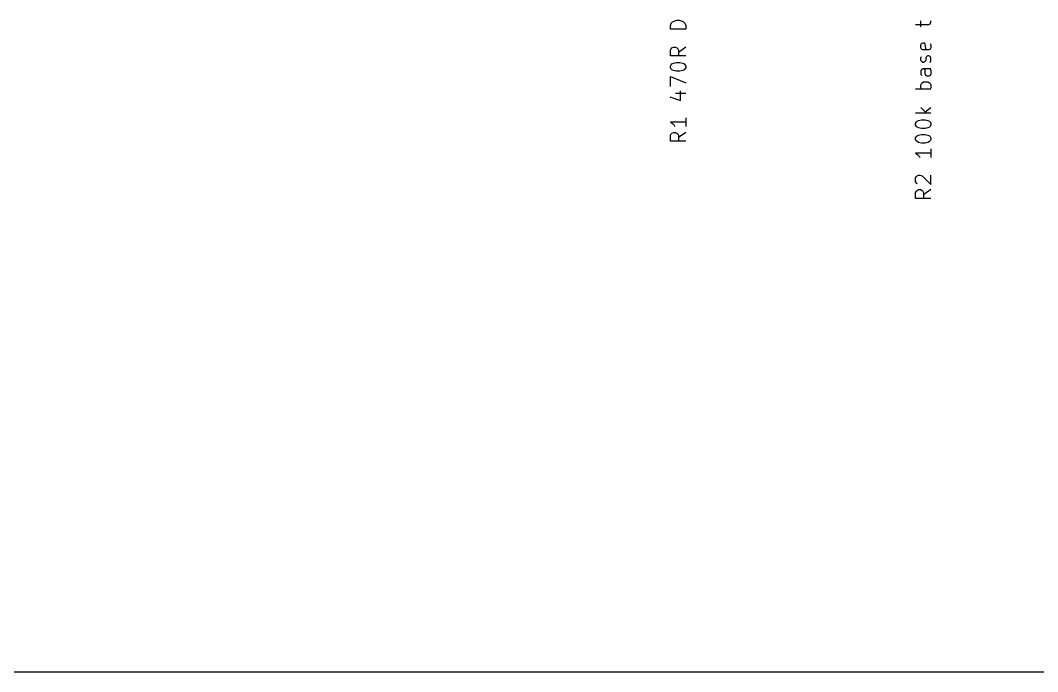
# Model space of a CAD drawing. Header units: millimetres. Extents: x 4 to 198, y -123 to 71.
# Drawn here: x 80.82 to 112.77, y -47.48 to -27.01 of the extents above; entities that cross this region are included whole.
import ezdxf

# ---------------------------------------------------------------- set-up
doc = ezdxf.new("R2010")
doc.units = ezdxf.units.MM
doc.layers.add('EDGE_CUTS', color=7, linetype='CONTINUOUS')
doc.layers.add('F_SILKSCREEN', color=7, linetype='CONTINUOUS')

msp = doc.modelspace()

# ---------------------------------------------------------------- linework, layer by layer
at = {"layer": 'EDGE_CUTS', "linetype": 'CONTINUOUS'}
msp.add_line((61.993244, -47.481603), (198.25, -47.481603), dxfattribs=at)
at = {"layer": 'F_SILKSCREEN', "linetype": 'CONTINUOUS'}
for p, q in [((101.235817, -27.172481), (101.258674, -27.10391)), ((101.258674, -27.10391), (101.304388, -27.058195)), ((101.304388, -27.058195), (101.350102, -27.035338)), ((101.350102, -27.035338), (101.441531, -27.012481)), ((101.441531, -27.012481), (101.510102, -27.012481)), ((101.510102, -27.012481), (101.601531, -27.035338)), ((101.601531, -27.035338), (101.647245, -27.058195)), ((101.647245, -27.058195), (101.69296, -27.10391)), ((101.69296, -27.10391), (101.715817, -27.172481)), ((108.935817, -27.14391), (109.347245, -27.14391)), ((109.095817, -27.212481), (109.095817, -27.029624)), ((109.347245, -27.14391), (109.39296, -27.121053)), ((109.39296, -27.121053), (109.415817, -27.075338)), ((109.415817, -27.075338), (109.415817, -27.029624)), ((101.235817, -27.286767), (101.235817, -27.172481)), ((101.715817, -27.286767), (101.235817, -27.286767)), ((101.715817, -27.172481), (101.715817, -27.286767)), ((109.095817, -27.78391), (109.118674, -27.738196)), ((109.095817, -27.875339), (109.095817, -27.78391)), ((109.118674, -27.738196), (109.164388, -27.715339)), ((109.164388, -27.715339), (109.210102, -27.715339)), ((109.210102, -27.715339), (109.255817, -27.94391)), ((109.39296, -27.738196), (109.415817, -27.78391)), ((109.415817, -27.78391), (109.415817, -27.875339)), ((101.235817, -27.949624), (101.258674, -27.903909)), ((101.235817, -28.132481), (101.235817, -27.949624)), ((101.258674, -27.903909), (101.281531, -27.881052)), ((101.281531, -27.881052), (101.327245, -27.858195)), ((101.327245, -27.858195), (101.395817, -27.858195)), ((101.395817, -27.858195), (101.441531, -27.881052)), ((101.441531, -27.881052), (101.464388, -27.903909)), ((101.464388, -27.903909), (101.487245, -27.949624)), ((101.715817, -27.858195), (101.487245, -28.018195)), ((101.487245, -27.949624), (101.487245, -28.132481)), ((109.118674, -27.921053), (109.095817, -27.875339)), ((109.164388, -27.94391), (109.118674, -27.921053)), ((109.347245, -27.94391), (109.164388, -27.94391)), ((109.39296, -27.921053), (109.347245, -27.94391)), ((109.415817, -27.875339), (109.39296, -27.921053)), ((101.715817, -28.132481), (101.235817, -28.132481)), ((101.235817, -28.452481), (101.258674, -28.406767)), ((101.258674, -28.406767), (101.281531, -28.38391)), ((101.281531, -28.38391), (101.327245, -28.361052)), ((101.327245, -28.361052), (101.418674, -28.338195)), ((101.418674, -28.338195), (101.53296, -28.338195)), ((101.53296, -28.338195), (101.624388, -28.361052)), ((101.624388, -28.361052), (101.670102, -28.38391)), ((101.670102, -28.38391), (101.69296, -28.406767)), ((101.69296, -28.406767), (101.715817, -28.452481)), ((109.095817, -28.195338), (109.118674, -28.149624)), ((109.095817, -28.26391), (109.095817, -28.195338)), ((109.118674, -28.309624), (109.095817, -28.26391)), ((109.164388, -28.332481), (109.118674, -28.309624)), ((109.187245, -28.332481), (109.164388, -28.332481)), ((109.23296, -28.309624), (109.187245, -28.332481)), ((109.255817, -28.26391), (109.23296, -28.309624)), ((109.278674, -28.149624), (109.255817, -28.195338)), ((109.255817, -28.195338), (109.255817, -28.26391)), ((109.324388, -28.126767), (109.278674, -28.149624)), ((109.347245, -28.126767), (109.324388, -28.126767)), ((109.39296, -28.149624), (109.347245, -28.126767)), ((109.415817, -28.195338), (109.39296, -28.149624)), ((109.39296, -28.332481), (109.415817, -28.286767)), ((109.415817, -28.286767), (109.415817, -28.195338)), ((101.235817, -28.498195), (101.235817, -28.452481)), ((101.258674, -28.54391), (101.235817, -28.498195)), ((101.281531, -28.566767), (101.258674, -28.54391)), ((101.327245, -28.589624), (101.281531, -28.566767)), ((101.418674, -28.612481), (101.327245, -28.589624)), ((101.53296, -28.612481), (101.418674, -28.612481)), ((101.624388, -28.589624), (101.53296, -28.612481)), ((101.670102, -28.566767), (101.624388, -28.589624)), ((101.69296, -28.54391), (101.670102, -28.566767)), ((101.715817, -28.498195), (101.69296, -28.54391)), ((101.715817, -28.452481), (101.715817, -28.498195)), ((109.118674, -28.561053), (109.095817, -28.606767)), ((109.095817, -28.606767), (109.095817, -28.698196)), ((109.095817, -28.698196), (109.118674, -28.74391)), ((109.164388, -28.538196), (109.118674, -28.561053)), ((109.415817, -28.538196), (109.164388, -28.538196)), ((109.23296, -28.58391), (109.210102, -28.538196)), ((109.23296, -28.698196), (109.23296, -28.58391)), ((109.255817, -28.74391), (109.23296, -28.698196)), ((109.301531, -28.766767), (109.255817, -28.74391)), ((109.39296, -28.74391), (109.347245, -28.766767)), ((109.39296, -28.538196), (109.415817, -28.58391)), ((109.415817, -28.698196), (109.39296, -28.74391)), ((109.415817, -28.58391), (109.415817, -28.698196)), ((101.235817, -29.092481), (101.235817, -28.772481)), ((101.235817, -28.772481), (101.715817, -28.978195)), ((109.095817, -29.041053), (109.118674, -28.995339)), ((109.095817, -29.132482), (109.095817, -29.041053)), ((109.118674, -28.995339), (109.141531, -28.972482)), ((109.141531, -28.972482), (109.187245, -28.949624)), ((109.187245, -28.949624), (109.324388, -28.949624)), ((109.347245, -28.766767), (109.301531, -28.766767)), ((109.324388, -28.949624), (109.370102, -28.972482)), ((109.370102, -28.972482), (109.39296, -28.995339)), ((109.39296, -28.995339), (109.415817, -29.041053)), ((109.415817, -29.041053), (109.415817, -29.132482)), ((101.395817, -29.298196), (101.715817, -29.298196)), ((101.555817, -29.526767), (101.555817, -29.229624)), ((109.415817, -29.178196), (108.935817, -29.178196)), ((109.118674, -29.178196), (109.095817, -29.132482)), ((109.415817, -29.132482), (109.39296, -29.178196)), ((101.21296, -29.412481), (101.555817, -29.526767)), ((109.415817, -29.932481), (108.935817, -29.932481)), ((109.095817, -29.749624), (109.278674, -29.932481)), ((109.23296, -29.886767), (109.415817, -29.749624)), ((101.715817, -30.212481), (101.235817, -30.212481)), ((101.235817, -30.212481), (101.304388, -30.258195)), ((101.304388, -30.258195), (101.350102, -30.30391)), ((101.350102, -30.30391), (101.37296, -30.349624)), ((101.715817, -30.075338), (101.715817, -30.349624)), ((108.935817, -30.252481), (108.958674, -30.206767)), ((108.935817, -30.298195), (108.935817, -30.252481)), ((108.958674, -30.34391), (108.935817, -30.298195)), ((108.958674, -30.206767), (108.981531, -30.18391)), ((108.981531, -30.366767), (108.958674, -30.34391)), ((108.981531, -30.18391), (109.027245, -30.161052)), ((109.027245, -30.161052), (109.118674, -30.138195)), ((109.118674, -30.138195), (109.23296, -30.138195)), ((109.23296, -30.138195), (109.324388, -30.161052)), ((109.324388, -30.161052), (109.370102, -30.18391)), ((109.370102, -30.18391), (109.39296, -30.206767)), ((109.39296, -30.34391), (109.370102, -30.366767)), ((109.39296, -30.206767), (109.415817, -30.252481)), ((109.415817, -30.298195), (109.39296, -30.34391)), ((109.415817, -30.252481), (109.415817, -30.298195)), ((101.235817, -30.62391), (101.258674, -30.578195)), ((101.235817, -30.806767), (101.235817, -30.62391)), ((101.258674, -30.578195), (101.281531, -30.555338)), ((101.281531, -30.555338), (101.327245, -30.532481)), ((101.327245, -30.532481), (101.395817, -30.532481)), ((101.395817, -30.532481), (101.441531, -30.555338)), ((101.441531, -30.555338), (101.464388, -30.578195)), ((101.464388, -30.578195), (101.487245, -30.62391)), ((101.715817, -30.532481), (101.487245, -30.692481)), ((101.487245, -30.62391), (101.487245, -30.806767)), ((108.935817, -30.709624), (108.958674, -30.66391)), ((108.958674, -30.66391), (108.981531, -30.641053)), ((109.027245, -30.389624), (108.981531, -30.366767)), ((108.981531, -30.641053), (109.027245, -30.618195)), ((109.118674, -30.412481), (109.027245, -30.389624)), ((109.027245, -30.618195), (109.118674, -30.595338)), ((109.23296, -30.412481), (109.118674, -30.412481)), ((109.118674, -30.595338), (109.23296, -30.595338)), ((109.324388, -30.389624), (109.23296, -30.412481)), ((109.23296, -30.595338), (109.324388, -30.618195)), ((109.370102, -30.366767), (109.324388, -30.389624)), ((109.324388, -30.618195), (109.370102, -30.641053)), ((109.370102, -30.641053), (109.39296, -30.66391)), ((109.39296, -30.66391), (109.415817, -30.709624)), ((101.715817, -30.806767), (101.235817, -30.806767)), ((108.935817, -30.755338), (108.935817, -30.709624)), ((108.958674, -30.801053), (108.935817, -30.755338)), ((108.981531, -30.82391), (108.958674, -30.801053)), ((109.027245, -30.846767), (108.981531, -30.82391)), ((109.118674, -30.869624), (109.027245, -30.846767)), ((109.23296, -30.869624), (109.118674, -30.869624)), ((109.324388, -30.846767), (109.23296, -30.869624)), ((109.370102, -30.82391), (109.324388, -30.846767)), ((109.39296, -30.801053), (109.370102, -30.82391)), ((109.415817, -30.755338), (109.39296, -30.801053)), ((109.415817, -30.709624), (109.415817, -30.755338)), ((109.415817, -31.189624), (108.935817, -31.189624)), ((108.935817, -31.189624), (109.004388, -31.235338)), ((109.004388, -31.235338), (109.050102, -31.281053)), ((109.050102, -31.281053), (109.07296, -31.326767)), ((109.415817, -31.052481), (109.415817, -31.326767)), ((108.935817, -31.966767), (108.958674, -31.921053)), ((108.958674, -31.921053), (108.981531, -31.898195)), ((108.981531, -31.898195), (109.027245, -31.875338)), ((109.027245, -31.875338), (109.07296, -31.875338)), ((109.07296, -31.875338), (109.141531, -31.898195)), ((109.141531, -31.898195), (109.415817, -32.172481)), ((109.415817, -32.172481), (109.415817, -31.875338)), ((108.935817, -32.081053), (108.935817, -31.966767)), ((108.958674, -32.126767), (108.935817, -32.081053)), ((108.981531, -32.149624), (108.958674, -32.126767)), ((108.935817, -32.42391), (108.958674, -32.378195)), ((108.935817, -32.606767), (108.935817, -32.42391)), ((108.958674, -32.378195), (108.981531, -32.355338)), ((108.981531, -32.355338), (109.027245, -32.332481)), ((109.027245, -32.332481), (109.095817, -32.332481)), ((109.095817, -32.332481), (109.141531, -32.355338)), ((109.141531, -32.355338), (109.164388, -32.378195)), ((109.164388, -32.378195), (109.187245, -32.42391)), ((109.415817, -32.332481), (109.187245, -32.492481)), ((109.187245, -32.42391), (109.187245, -32.606767)), ((109.415817, -32.606767), (108.935817, -32.606767))]:
    msp.add_line(p, q, dxfattribs=at)

doc.saveas('drawing.dxf')
